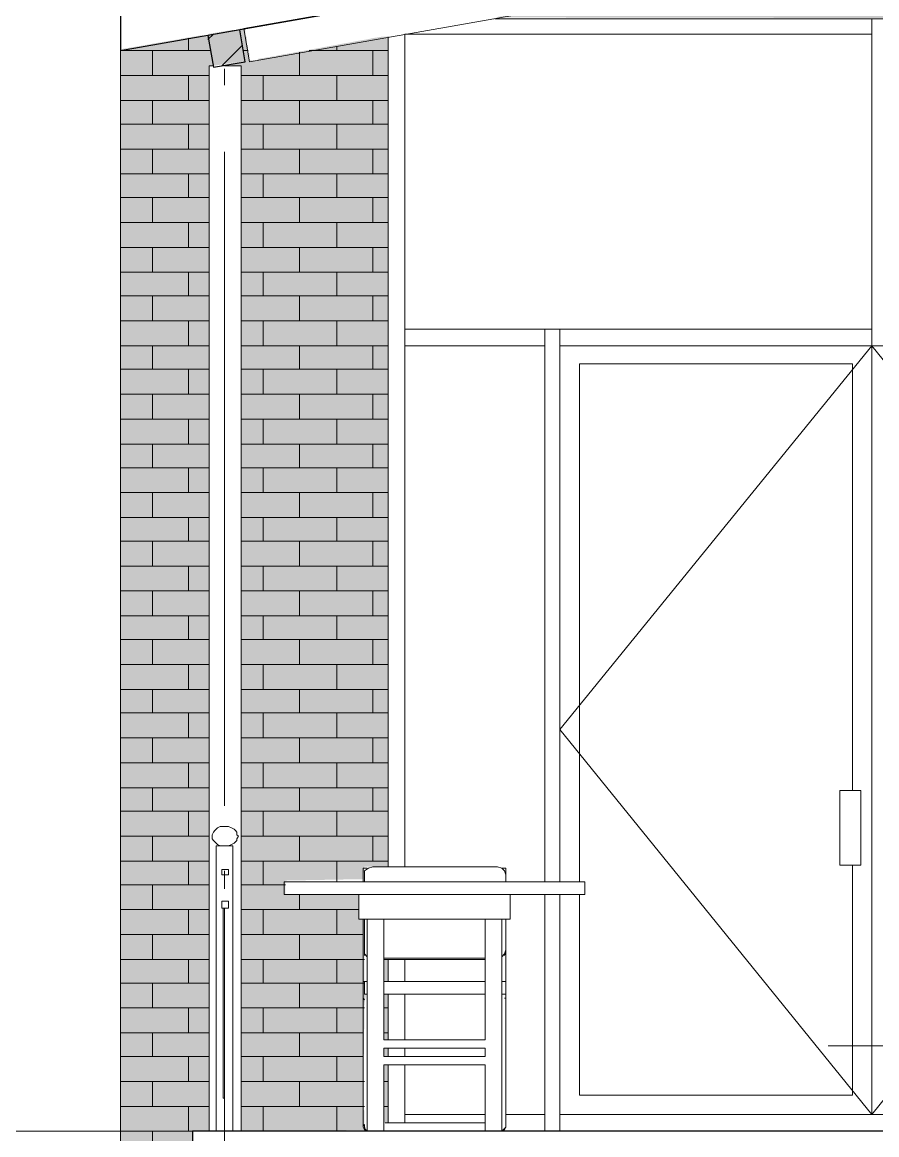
# Model space of a CAD drawing. Header units: millimetres. Extents: x -6983 to 114033, y -5968 to 36007.
# Drawn here: x 71860 to 74469, y 2091 to 5491 of the extents above; entities that cross this region are included whole.
import ezdxf

# ---------------------------------------------------------------- set-up
doc = ezdxf.new("R2010")
doc.units = ezdxf.units.MM
doc.layers.add('PDF _Геометрия', color=7, linetype='Continuous')
doc.layers.add('PDF _Сплошная заливка', color=7, linetype='Continuous', true_color=0xffffff)

msp = doc.modelspace()

# ---------------------------------------------------------------- hatches: boundary and pattern name
at = {"layer": 'PDF _Сплошная заливка', "transparency": 33554559}
h = msp.add_hatch(color=256, dxfattribs=at)
h.paths.add_polyline_path([(72160.2, 1505.2), (72380.3, 1505.2), (72380.3, 2102.1), (72431.1, 2102.1), (72431.1, 5357.5), (72443.8, 5357.5), (72443.8, 5382.9), (72439.6, 5382.9), (72439.6, 5404.1), (72435.3, 5404.1), (72435.3, 5429.5), (72431.1, 5429.5), (72431.1, 5450.6), (72405.7, 5450.6), (72380.3, 5446.4), (72354.9, 5442.2), (72333.7, 5437.9), (72257.5, 5425.2), (72236.4, 5421), (72160.2, 5408.3)])
h.paths.add_polyline_path([(72380.3, 302.9), (72380.3, 1352.8), (72160.2, 1352.8), (72160.2, 302.9)])
h.paths.add_polyline_path([(72558.1, 5603), (72579.3, 5603), (72579.3, 12105.4), (72160.2, 12105.4), (72160.2, 5535.3), (72287.2, 5556.5), (72308.3, 5560.7), (72435.3, 5581.9), (72456.5, 5586.1)])
h.paths.add_polyline_path([(72528.5, 2102.1), (72579.3, 2102.1), (72579.3, 5374.4), (72553.9, 5374.4), (72553.9, 5395.6), (72549.6, 5395.6), (72549.6, 5421), (72545.4, 5421), (72545.4, 5446.4), (72541.2, 5446.4), (72541.2, 5471.8), (72524.2, 5471.8), (72528.5, 5467.6), (72528.5, 5446.4), (72532.7, 5446.4), (72532.7, 5421), (72536.9, 5421), (72536.9, 5395.6), (72541.2, 5395.6), (72541.2, 5370.2), (72520, 5370.2), (72477.7, 5361.7), (72528.5, 5357.5)])
h = msp.add_hatch(color=256, dxfattribs=at)
h.paths.add_polyline_path([(72964.5, 2627), (72964.5, 2559.3), (72977.2, 2559.3), (72977.2, 2627)])
h.paths.add_polyline_path([(72964.5, 2305.3), (72964.5, 2127.5), (72977.2, 2127.5), (72977.2, 2305.3)])
h.paths.add_polyline_path([(72964.5, 2521.2), (72964.5, 2381.5), (72977.2, 2381.5), (72977.2, 2521.2)])
h.paths.add_polyline_path([(75978.6, 2203.7), (75978.6, 2102.1), (76249.5, 2102.1), (76249.5, 2203.7)])
h.paths.add_polyline_path([(76660.2, 1835.4), (72579.3, 1835.4), (72579.3, 302.9), (76660.2, 302.9)])
h.paths.add_polyline_path([(76321.5, 2203.7), (76321.5, 2102.1), (76490.8, 2102.1), (76490.8, 2203.7)])
h.paths.add_polyline_path([(76516.2, 2102.1), (76660.2, 2102.1), (76660.2, 6094.1), (76639, 6094.1), (76613.6, 6089.8), (76592.4, 6085.6), (76541.6, 6077.1), (76520.5, 6072.9), (76469.7, 6064.4), (76448.5, 6060.2), (76397.7, 6051.7), (76376.5, 6047.5), (76325.7, 6039), (76304.6, 6034.8), (76253.8, 6026.3), (76232.6, 6022.1), (76181.8, 6013.6), (76160.6, 6009.4), (76109.8, 6000.9), (76088.7, 5996.7), (76037.9, 5988.2), (76016.7, 5984), (75965.9, 5975.5), (75944.7, 5971.3), (75893.9, 5962.8), (75872.8, 5958.6), (75822, 5950.1), (75800.8, 5945.9), (75750, 5937.4), (75728.8, 5933.2), (75678, 5924.7), (75656.9, 5920.5), (75606.1, 5912), (75584.9, 5907.8), (75534.1, 5899.3), (75512.9, 5895.1), (75462.1, 5886.6), (75441, 5882.4), (75390.2, 5873.9), (75369, 5869.7), (75318.2, 5861.2), (75297, 5857), (75246.2, 5848.6), (75225.1, 5844.3), (75174.3, 5835.9), (75153.1, 5831.6), (75102.3, 5823.2), (75081.1, 5818.9), (75030.3, 5810.5), (75009.2, 5806.2), (74958.4, 5797.8), (74937.2, 5793.5), (74886.4, 5785.1), (74865.2, 5780.8), (74814.4, 5772.4), (74793.3, 5768.1), (74742.5, 5759.7), (74721.3, 5755.4), (74670.5, 5747), (74649.3, 5742.7), (74598.5, 5734.3), (74577.4, 5730), (74526.6, 5721.6), (74505.4, 5717.3), (74454.6, 5708.9), (74433.4, 5704.6), (74382.6, 5696.2), (74361.5, 5691.9), (74310.7, 5683.5), (74289.5, 5679.2), (74238.7, 5670.8), (74217.5, 5666.5), (74166.7, 5658.1), (74145.6, 5653.8), (74094.8, 5645.4), (74073.6, 5641.1), (74022.8, 5632.7), (74001.6, 5628.4), (73950.9, 5620), (73929.7, 5615.7), (73878.9, 5607.3), (73857.7, 5603), (73806.9, 5594.6), (73785.8, 5590.3), (73735, 5581.9), (73713.8, 5577.6), (73663, 5569.2), (73641.8, 5564.9), (73591, 5556.5), (73569.9, 5552.2), (73519.1, 5543.8), (73497.9, 5539.5), (73447.1, 5531.1), (73425.9, 5526.8), (73375.1, 5518.4), (73354, 5514.1), (73303.2, 5505.7), (75978.6, 5501.4), (75978.6, 2728.6), (76461.2, 2728.6), (76461.2, 2720.1), (76469.7, 2724.4), (76473.9, 2728.6), (76596.7, 2728.6), (76592.4, 2724.4), (76600.9, 2720.1), (76600.9, 2572), (76617.8, 2572), (76622.1, 2567.7), (76617.8, 2555), (76600.9, 2550.8), (76600.9, 2364.5), (76613.6, 2364.5), (76613.6, 2351.8), (76600.9, 2351.8), (76596.7, 2258.7), (76592.4, 2250.2), (76592.4, 2241.8), (76600.9, 2241.8), (76600.9, 2203.7), (76516.2, 2203.7)])
h.paths.add_polyline_path([(76469.7, 2250.2), (76465.4, 2246), (76478.1, 2241.8), (76478.1, 2246), (76473.9, 2250.2)])
h.paths.add_polyline_path([(72579.3, 2102.1), (72913.7, 2106.3), (72909.5, 2106.3), (72909.5, 2114.8), (72905.2, 2114.8), (72905.2, 2165.6), (72901, 2169.8), (72905.2, 2487.3), (72909.5, 2521.2), (72905.2, 2521.2), (72905.2, 2749.8), (72888.3, 2749.8), (72888.3, 2826), (72663.9, 2826), (72663.9, 2868.3), (72901, 2872.5), (72905.2, 2910.6), (72977.2, 2910.6), (72977.2, 5446.4), (72956, 5446.4), (72930.6, 5442.2), (72909.5, 5437.9), (72884.1, 5433.7), (72862.9, 5429.5), (72837.5, 5425.2), (72816.3, 5421), (72790.9, 5416.8), (72769.8, 5412.5), (72744.4, 5408.3), (72723.2, 5404.1), (72697.8, 5399.8), (72676.6, 5395.6), (72651.2, 5391.4), (72630.1, 5387.1), (72579.3, 5378.7)])
h.paths.add_polyline_path([(72964.5, 2356.1), (72964.5, 2330.7), (72977.2, 2330.7), (72977.2, 2356.1)])
h.paths.add_polyline_path([(76639, 6322.7), (76660.2, 6322.7), (76660.2, 12105.4), (72579.3, 12105.4), (72579.3, 5607.3), (72655.5, 5620), (72676.6, 5624.2), (72727.4, 5632.7), (72748.6, 5636.9), (72799.4, 5645.4), (72820.6, 5649.6), (72871.4, 5658.1), (72892.5, 5662.3), (72943.3, 5670.8), (72964.5, 5675), (73015.3, 5683.5), (73036.5, 5687.7), (73087.3, 5696.2), (73108.4, 5700.4), (73159.2, 5708.9), (73180.4, 5713.1), (73231.2, 5721.6), (73252.4, 5725.8), (73303.2, 5734.3), (73324.3, 5738.5), (73375.1, 5747), (73396.3, 5751.2), (73447.1, 5759.7), (73468.3, 5763.9), (73519.1, 5772.4), (73540.2, 5776.6), (73591, 5785.1), (73612.2, 5789.3), (73663, 5797.8), (73684.2, 5802), (73735, 5810.5), (73756.1, 5814.7), (73806.9, 5823.2), (73828.1, 5827.4), (73878.9, 5835.9), (73900.1, 5840.1), (73950.9, 5848.6), (73972, 5852.8), (74022.8, 5861.2), (74044, 5865.5), (74094.8, 5873.9), (74115.9, 5878.2), (74166.7, 5886.6), (74187.9, 5890.9), (74238.7, 5899.3), (74259.9, 5903.6), (74310.7, 5912), (74331.8, 5916.3), (74382.6, 5924.7), (74403.8, 5929), (74454.6, 5937.4), (74475.8, 5941.7), (74526.6, 5950.1), (74547.7, 5954.4), (74598.5, 5962.8), (74619.7, 5967.1), (74695.9, 5979.8), (74717.1, 5984), (74767.9, 5992.5), (74789, 5996.7), (74839.8, 6005.2), (74861, 6009.4), (74911.8, 6017.9), (74933, 6022.1), (74983.8, 6030.6), (75004.9, 6034.8), (75055.7, 6043.3), (75076.9, 6047.5), (75127.7, 6056), (75148.9, 6060.2), (75199.7, 6068.7), (75220.8, 6072.9), (75271.6, 6081.4), (75292.8, 6085.6), (75343.6, 6094.1), (75364.8, 6098.3), (75415.6, 6106.8), (75436.7, 6111), (75487.5, 6119.5), (75508.7, 6123.7), (75559.5, 6132.2), (75580.7, 6136.4), (75631.5, 6144.9), (75652.6, 6149.1), (75703.4, 6157.6), (75724.6, 6161.8), (75775.4, 6170.3), (75796.6, 6174.5), (75847.4, 6183), (75868.5, 6187.2), (75919.3, 6195.7), (75940.5, 6199.9), (75991.3, 6208.4), (76012.5, 6212.6), (76063.3, 6221.1), (76084.4, 6225.3), (76135.2, 6233.8), (76156.4, 6238), (76207.2, 6246.5), (76228.4, 6250.7), (76279.2, 6259.2), (76300.3, 6263.4), (76351.1, 6271.9), (76372.3, 6276.1), (76423.1, 6284.6), (76444.3, 6288.8), (76495.1, 6297.3), (76516.2, 6301.5), (76567, 6310), (76588.2, 6314.2)])
msp.add_hatch(color=256, dxfattribs=at).paths.add_polyline_path([(72520, 5370.2), (72541.2, 5370.2), (72541.2, 5395.6), (72536.9, 5395.6), (72536.9, 5421), (72532.7, 5421), (72532.7, 5446.4), (72528.5, 5446.4), (72528.5, 5467.6), (72503.1, 5467.6), (72477.7, 5463.3), (72426.9, 5454.9), (72431.1, 5450.6), (72431.1, 5429.5), (72435.3, 5429.5), (72435.3, 5404.1), (72439.6, 5404.1), (72439.6, 5378.7), (72443.8, 5378.7), (72443.8, 5357.5)])

# ---------------------------------------------------------------- linework, layer by layer
at = {"layer": 'PDF _Геометрия', "lineweight": 18}
for points in [[(85880.3, 12105.4), (72579.3, 12105.4), (72160.2, 12105.4), (72160.2, 1505.2)], [(72977.2, 2910.6), (72977.2, 5446.4)], [(72977.2, 2559.3), (72977.2, 2627)], [(72977.2, 2381.5), (72977.2, 2521.2)], [(72977.2, 2330.7), (72977.2, 2356.1)], [(72977.2, 2127.5), (72977.2, 2305.3)], [(73273.5, 2102.1), (72977.2, 2102.1)], [(75009.2, 2102.1), (73324.3, 2102.1)]]:
    msp.add_lwpolyline(points, dxfattribs=at)
at = {"layer": 'PDF _Геометрия', "lineweight": 30}
for points in [[(72160.2, 5404.1), (76660.2, 6195.7), (76660.2, 6322.7), (72160.2, 5531.1)], [(72426.9, 5450.6), (72443.8, 5353.3), (72541.2, 5370.2), (72524.2, 5467.6)]]:
    msp.add_lwpolyline(points, close=True, dxfattribs=at)
at = {"layer": 'PDF _Геометрия', "lineweight": 9}
for points in [[(76660.2, 6094.1), (72553.9, 5370.2), (72536.9, 5471.8), (76660.2, 6195.7)], [(74505.4, 5501.4), (74505.4, 4502.4), (74454.6, 4502.4), (74454.6, 2152.9), (74454.6, 4502.4), (75402.9, 4502.4), (75402.9, 2728.6), (75402.9, 4553.2), (75453.7, 4553.2), (75453.7, 2728.6), (75453.7, 4502.4), (75927.8, 4502.4), (75927.8, 2728.6), (75927.8, 4527.8), (75927.8, 5501.4), (75927.8, 5454.9), (75428.3, 5454.9), (75927.8, 5454.9), (75927.8, 4553.2), (75428.3, 4553.2), (74505.4, 4553.2), (74505.4, 5454.9), (74505.4, 5501.4), (74505.4, 5552.2)], [(75978.6, 2728.6), (75978.6, 4527.8), (75978.6, 5501.4), (75927.8, 5501.4), (75428.3, 5501.4), (74505.4, 5501.4), (74454.6, 5501.4), (74454.6, 5454.9), (73481, 5454.9), (73028, 5454.9), (73028, 4527.8), (73028, 2910.6), (73028, 4502.4), (73028, 4553.2), (73455.6, 4553.2), (73502.1, 4553.2), (73502.1, 2864.1), (73502.1, 4502.4), (74454.6, 4502.4), (74454.6, 5501.4), (73481, 5501.4), (73303.2, 5501.4)], [(72367.6, 5404.1), (72367.6, 5442.2)], [(72426.9, 5437.9), (72443.8, 5454.9)], [(72977.2, 5446.4), (72977.2, 4527.8), (72977.2, 2910.6)], [(72469.2, 5357.5), (72532.7, 5421)], [(72820.6, 5404.1), (72820.6, 5416.8)], [(72160.2, 5404.1), (72435.3, 5404.1)], [(72257.5, 5327.9), (72257.5, 5404.1)], [(72536.9, 5404.1), (72549.6, 5404.1)], [(72706.3, 5327.9), (72706.3, 5399.8)], [(72735.9, 5404.1), (72977.2, 5404.1)], [(72930.6, 5327.9), (72930.6, 5404.1)], [(72452.3, 2102.1), (72431.1, 2102.1), (72431.1, 5357.5), (72443.8, 5357.5)], [(72477.7, 5357.5), (72528.5, 5357.5), (72528.5, 2102.1), (72503.1, 2102.1)], [(72160.2, 5327.9), (72431.1, 5327.9)], [(72367.6, 5251.7), (72367.6, 5327.9)], [(72528.5, 5327.9), (72579.3, 5327.9), (72977.2, 5327.9)], [(72596.2, 5251.7), (72596.2, 5327.9)], [(72820.6, 5251.7), (72820.6, 5327.9)], [(72160.2, 5251.7), (72431.1, 5251.7)], [(72257.5, 5179.7), (72257.5, 5251.7)], [(72528.5, 5251.7), (72579.3, 5251.7), (72977.2, 5251.7)], [(72706.3, 5179.7), (72706.3, 5251.7)], [(72930.6, 5179.7), (72930.6, 5251.7)], [(72160.2, 5179.7), (72431.1, 5179.7)], [(72367.6, 5103.5), (72367.6, 5179.7)], [(72528.5, 5179.7), (72579.3, 5179.7), (72977.2, 5179.7)], [(72596.2, 5103.5), (72596.2, 5179.7)], [(72820.6, 5103.5), (72820.6, 5179.7)], [(72160.2, 5103.5), (72431.1, 5103.5)], [(72257.5, 5027.3), (72257.5, 5103.5)], [(72528.5, 5103.5), (72579.3, 5103.5), (72977.2, 5103.5)], [(72706.3, 5027.3), (72706.3, 5103.5)], [(72930.6, 5027.3), (72930.6, 5103.5)], [(72160.2, 5027.3), (72431.1, 5027.3)], [(72367.6, 4955.3), (72367.6, 5027.3)], [(72528.5, 5027.3), (72579.3, 5027.3), (72977.2, 5027.3)], [(72596.2, 4955.3), (72596.2, 5027.3)], [(72820.6, 4955.3), (72820.6, 5027.3)], [(72160.2, 4955.3), (72431.1, 4955.3)], [(72257.5, 4879.1), (72257.5, 4955.3)], [(72528.5, 4955.3), (72579.3, 4955.3), (72977.2, 4955.3)], [(72706.3, 4879.1), (72706.3, 4955.3)], [(72930.6, 4879.1), (72930.6, 4955.3)], [(72160.2, 4879.1), (72431.1, 4879.1)], [(72367.6, 4802.9), (72367.6, 4879.1)], [(72528.5, 4879.1), (72579.3, 4879.1), (72977.2, 4879.1)], [(72596.2, 4802.9), (72596.2, 4879.1)], [(72820.6, 4802.9), (72820.6, 4879.1)], [(72160.2, 4802.9), (72431.1, 4802.9)], [(72257.5, 4726.7), (72257.5, 4802.9)], [(72528.5, 4802.9), (72579.3, 4802.9), (72977.2, 4802.9)], [(72706.3, 4726.7), (72706.3, 4802.9)], [(72930.6, 4726.7), (72930.6, 4802.9)], [(72160.2, 4726.7), (72431.1, 4726.7)], [(72367.6, 4654.8), (72367.6, 4726.7)], [(72528.5, 4726.7), (72579.3, 4726.7), (72977.2, 4726.7)], [(72596.2, 4654.8), (72596.2, 4726.7)], [(72820.6, 4654.8), (72820.6, 4726.7)], [(72160.2, 4654.8), (72431.1, 4654.8)], [(72257.5, 4578.6), (72257.5, 4654.8)], [(72528.5, 4654.8), (72579.3, 4654.8), (72977.2, 4654.8)], [(72706.3, 4578.6), (72706.3, 4654.8)], [(72930.6, 4578.6), (72930.6, 4654.8)], [(72160.2, 4578.6), (72431.1, 4578.6)], [(72367.6, 4502.4), (72367.6, 4578.6)], [(72528.5, 4578.6), (72579.3, 4578.6), (72977.2, 4578.6)], [(72596.2, 4502.4), (72596.2, 4578.6)], [(72820.6, 4502.4), (72820.6, 4578.6)], [(72160.2, 4502.4), (72431.1, 4502.4)], [(72257.5, 4430.4), (72257.5, 4502.4)], [(72528.5, 4502.4), (72579.3, 4502.4), (72977.2, 4502.4)], [(72706.3, 4430.4), (72706.3, 4502.4)], [(72930.6, 4430.4), (72930.6, 4502.4)], [(72160.2, 4430.4), (72431.1, 4430.4)], [(72367.6, 4354.2), (72367.6, 4430.4)], [(72528.5, 4430.4), (72579.3, 4430.4), (72977.2, 4430.4)], [(72596.2, 4354.2), (72596.2, 4430.4)], [(72820.6, 4354.2), (72820.6, 4430.4)], [(72160.2, 4354.2), (72431.1, 4354.2)], [(72257.5, 4278), (72257.5, 4354.2)], [(72528.5, 4354.2), (72579.3, 4354.2), (72977.2, 4354.2)], [(72706.3, 4278), (72706.3, 4354.2)], [(72930.6, 4278), (72930.6, 4354.2)], [(72160.2, 4278), (72431.1, 4278)], [(72367.6, 4201.8), (72367.6, 4278)], [(72528.5, 4278), (72579.3, 4278), (72977.2, 4278)], [(72596.2, 4201.8), (72596.2, 4278)], [(72820.6, 4201.8), (72820.6, 4278)], [(72160.2, 4201.8), (72431.1, 4201.8)], [(72257.5, 4129.8), (72257.5, 4201.8)], [(72528.5, 4201.8), (72579.3, 4201.8), (72977.2, 4201.8)], [(72706.3, 4129.8), (72706.3, 4201.8)], [(72930.6, 4129.8), (72930.6, 4201.8)], [(72160.2, 4129.8), (72431.1, 4129.8)], [(72367.6, 4053.6), (72367.6, 4129.8)], [(72528.5, 4129.8), (72579.3, 4129.8), (72977.2, 4129.8)], [(72596.2, 4053.6), (72596.2, 4129.8)], [(72820.6, 4053.6), (72820.6, 4129.8)], [(72160.2, 4053.6), (72431.1, 4053.6)], [(72257.5, 3977.4), (72257.5, 4053.6)], [(72528.5, 4053.6), (72579.3, 4053.6), (72977.2, 4053.6)], [(72706.3, 3977.4), (72706.3, 4053.6)], [(72930.6, 3977.4), (72930.6, 4053.6)], [(72160.2, 3977.4), (72431.1, 3977.4)], [(72367.6, 3905.5), (72367.6, 3977.4)], [(72528.5, 3977.4), (72579.3, 3977.4), (72977.2, 3977.4)], [(72596.2, 3905.5), (72596.2, 3977.4)], [(72820.6, 3905.5), (72820.6, 3977.4)], [(72160.2, 3905.5), (72431.1, 3905.5)], [(72257.5, 3829.3), (72257.5, 3905.5)], [(72528.5, 3905.5), (72579.3, 3905.5), (72977.2, 3905.5)], [(72706.3, 3829.3), (72706.3, 3905.5)], [(72930.6, 3829.3), (72930.6, 3905.5)], [(72160.2, 3829.3), (72431.1, 3829.3)], [(72367.6, 3753.1), (72367.6, 3829.3)], [(72528.5, 3829.3), (72579.3, 3829.3), (72977.2, 3829.3)], [(72596.2, 3753.1), (72596.2, 3829.3)], [(72820.6, 3753.1), (72820.6, 3829.3)], [(72160.2, 3753.1), (72431.1, 3753.1)], [(72257.5, 3676.9), (72257.5, 3753.1)], [(72528.5, 3753.1), (72579.3, 3753.1), (72977.2, 3753.1)], [(72706.3, 3676.9), (72706.3, 3753.1)], [(72930.6, 3676.9), (72930.6, 3753.1)], [(72160.2, 3676.9), (72431.1, 3676.9)], [(72367.6, 3604.9), (72367.6, 3676.9)], [(72528.5, 3676.9), (72579.3, 3676.9), (72977.2, 3676.9)], [(72596.2, 3604.9), (72596.2, 3676.9)], [(72820.6, 3604.9), (72820.6, 3676.9)], [(72160.2, 3604.9), (72431.1, 3604.9)], [(72257.5, 3528.7), (72257.5, 3604.9)], [(72528.5, 3604.9), (72579.3, 3604.9), (72977.2, 3604.9)], [(72706.3, 3528.7), (72706.3, 3604.9)], [(72930.6, 3528.7), (72930.6, 3604.9)], [(72160.2, 3528.7), (72431.1, 3528.7)], [(72367.6, 3452.5), (72367.6, 3528.7)], [(72528.5, 3528.7), (72579.3, 3528.7), (72977.2, 3528.7)], [(72596.2, 3452.5), (72596.2, 3528.7)], [(72820.6, 3452.5), (72820.6, 3528.7)], [(72160.2, 3452.5), (72431.1, 3452.5)], [(72257.5, 3380.5), (72257.5, 3452.5)], [(72528.5, 3452.5), (72579.3, 3452.5), (72977.2, 3452.5)], [(72706.3, 3380.5), (72706.3, 3452.5)], [(72930.6, 3380.5), (72930.6, 3452.5)], [(72160.2, 3380.5), (72431.1, 3380.5)], [(72367.6, 3304.3), (72367.6, 3380.5)], [(72528.5, 3380.5), (72579.3, 3380.5), (72977.2, 3380.5)], [(72596.2, 3304.3), (72596.2, 3380.5)], [(72820.6, 3304.3), (72820.6, 3380.5)], [(72160.2, 3304.3), (72431.1, 3304.3)], [(72257.5, 3228.1), (72257.5, 3304.3)], [(72528.5, 3304.3), (72579.3, 3304.3), (72977.2, 3304.3)], [(72706.3, 3228.1), (72706.3, 3304.3)], [(72930.6, 3228.1), (72930.6, 3304.3)], [(72160.2, 3228.1), (72431.1, 3228.1)], [(72367.6, 3151.9), (72367.6, 3228.1)], [(72528.5, 3228.1), (72579.3, 3228.1), (72977.2, 3228.1)], [(72596.2, 3151.9), (72596.2, 3228.1)], [(72820.6, 3151.9), (72820.6, 3228.1)], [(72160.2, 3151.9), (72431.1, 3151.9)], [(72257.5, 3080), (72257.5, 3151.9)], [(72528.5, 3151.9), (72579.3, 3151.9), (72977.2, 3151.9)], [(72706.3, 3080), (72706.3, 3151.9)], [(72930.6, 3080), (72930.6, 3151.9)], [(74403.8, 3143.5), (74408, 3143.5), (74412.3, 3143.5)], [(74408, 3143.5), (74408, 3143.5)], [(74420.7, 3143.5), (74420.7, 3143.5)], [(74420.7, 3143.5), (74420.7, 3143.5)], [(74420.7, 2914.9), (74420.7, 3143.5)], [(72160.2, 3080), (72431.1, 3080)], [(72367.6, 3003.8), (72367.6, 3080)], [(72528.5, 3080), (72579.3, 3080), (72977.2, 3080)], [(72596.2, 3003.8), (72596.2, 3080)], [(72820.6, 3003.8), (72820.6, 3080)], [(72160.2, 3003.8), (72431.1, 3003.8)], [(72257.5, 2927.6), (72257.5, 3003.8)], [(72528.5, 3003.8), (72579.3, 3003.8), (72977.2, 3003.8)], [(72706.3, 2927.6), (72706.3, 3003.8)], [(72930.6, 2927.6), (72930.6, 3003.8)], [(72160.2, 2927.6), (72431.1, 2927.6)], [(72367.6, 2855.6), (72367.6, 2927.6)], [(72528.5, 2927.6), (72579.3, 2927.6), (72977.2, 2927.6)], [(72596.2, 2855.6), (72596.2, 2927.6)], [(72820.6, 2864.1), (72820.6, 2927.6)], [(74403.8, 2914.9), (74408, 2914.9), (74412.3, 2914.9)], [(74408, 2914.9), (74408, 2914.9)], [(74420.7, 2914.9), (74420.7, 2914.9)], [(74420.7, 2914.9), (74420.7, 2914.9)], [(72160.2, 2855.6), (72431.1, 2855.6)], [(72257.5, 2779.4), (72257.5, 2855.6)], [(72528.5, 2855.6), (72579.3, 2855.6), (72663.9, 2855.6)], [(72706.3, 2779.4), (72706.3, 2826)], [(75009.2, 2102.1), (74480, 2102.1), (73502.1, 2102.1), (73502.1, 2152.9), (74480, 2152.9), (75009.2, 2152.9), (74454.6, 2152.9), (73502.1, 2152.9), (73502.1, 2826), (73502.1, 2102.1), (73455.6, 2102.1), (73455.6, 2826), (73455.6, 2152.9), (73337, 2152.9), (73455.6, 2152.9), (73455.6, 2102.1), (73324.3, 2102.1)], [(72160.2, 2779.4), (72431.1, 2779.4)], [(72367.6, 2703.2), (72367.6, 2779.4)], [(72528.5, 2779.4), (72579.3, 2779.4), (72888.3, 2779.4)], [(72596.2, 2703.2), (72596.2, 2779.4)], [(72820.6, 2703.2), (72820.6, 2779.4)], [(73866.2, 2102.1), (71250, 2102.1), (70678.5, 2102.1), (70377.9, 2402.6), (70441.4, 2470.4), (70678.5, 2237.5), (70911.3, 2470.4), (70974.8, 2402.6), (70678.5, 2102.1), (70678.5, 2703.2), (69175.7, 2703.2)], [(72160.2, 2703.2), (72431.1, 2703.2)], [(72257.5, 2627), (72257.5, 2703.2)], [(72528.5, 2703.2), (72579.3, 2703.2), (72901, 2703.2)], [(72706.3, 2627), (72706.3, 2703.2)], [(72160.2, 2627), (72431.1, 2627)], [(72367.6, 2555), (72367.6, 2627)], [(72528.5, 2627), (72579.3, 2627), (72905.2, 2627)], [(72596.2, 2555), (72596.2, 2627)], [(72820.6, 2555), (72820.6, 2627)], [(72977.2, 2627), (72977.2, 2559.3)], [(72160.2, 2555), (72431.1, 2555)], [(72257.5, 2478.8), (72257.5, 2555)], [(72528.5, 2555), (72579.3, 2555), (72905.2, 2555)], [(72706.3, 2478.8), (72706.3, 2555)], [(72977.2, 2521.2), (72977.2, 2381.5)], [(72160.2, 2478.8), (72431.1, 2478.8)], [(72367.6, 2402.6), (72367.6, 2478.8)], [(72528.5, 2478.8), (72579.3, 2478.8), (72905.2, 2478.8)], [(72596.2, 2402.6), (72596.2, 2478.8)], [(72820.6, 2402.6), (72820.6, 2478.8)], [(72964.5, 2478.8), (72977.2, 2478.8)], [(72160.2, 2402.6), (72431.1, 2402.6)], [(72257.5, 2330.7), (72257.5, 2402.6)], [(72528.5, 2402.6), (72579.3, 2402.6), (72901, 2402.6)], [(72706.3, 2330.7), (72706.3, 2402.6)], [(72964.5, 2402.6), (72977.2, 2402.6)], [(72977.2, 2356.1), (72977.2, 2330.7)], [(74321.5, 2363.6), (81505.5, 2363.6), (81505.5, -2716.3), (74321.5, -2716.3)], [(72160.2, 2330.7), (72431.1, 2330.7)], [(72367.6, 2254.5), (72367.6, 2330.7)], [(72528.5, 2330.7), (72579.3, 2330.7), (72901, 2330.7)], [(72596.2, 2254.5), (72596.2, 2330.7)], [(72820.6, 2254.5), (72820.6, 2330.7)], [(72977.2, 2305.3), (72977.2, 2127.5)], [(72160.2, 2254.5), (72431.1, 2254.5)], [(72257.5, 2178.3), (72257.5, 2254.5)], [(72528.5, 2254.5), (72579.3, 2254.5), (72905.2, 2254.5)], [(72706.3, 2178.3), (72706.3, 2254.5)], [(72964.5, 2254.5), (72977.2, 2254.5)], [(72160.2, 2178.3), (72431.1, 2178.3)], [(72367.6, 2102.1), (72367.6, 2178.3)], [(72528.5, 2178.3), (72579.3, 2178.3), (72905.2, 2178.3)], [(72596.2, 2102.1), (72596.2, 2178.3)], [(72820.6, 2102.1), (72820.6, 2178.3)], [(72964.5, 2178.3), (72977.2, 2178.3)], [(72160.2, 2102.1), (72380.3, 2102.1)], [(72257.5, 2030.1), (72257.5, 2102.1)], [(72579.3, 2102.1), (72913.7, 2102.1)], [(72964.5, 2102.1), (72977.2, 2102.1), (73028, 2102.1), (73273.5, 2102.1)]]:
    msp.add_lwpolyline(points, dxfattribs=at)
at = {"layer": 'PDF _Геометрия', "lineweight": 18}
for points in [[(72160.2, 5501.4), (72160.2, 2102.1)], [(72477.7, 2203.7), (72477.7, 2783.6), (72473.4, 2783.6), (72473.4, 2203.7)]]:
    msp.add_lwpolyline(points, close=True, dxfattribs=at)
at = {"layer": 'PDF _Геометрия', "lineweight": 9}
for points in [[(74454.6, 4553.2), (74454.6, 5454.9), (73481, 5454.9), (73028, 5454.9), (73028, 4553.2), (73481, 4553.2)], [(73028, 4502.4), (73455.6, 4502.4), (73455.6, 4553.2), (73455.6, 2864.1), (73455.6, 4502.4)], [(73502.1, 4553.2), (74454.6, 4553.2), (74454.6, 4502.4), (73502.1, 4502.4)], [(73502.1, 3329.7), (74454.6, 2152.9), (75402.9, 3329.7), (74454.6, 4502.4)], [(73561.4, 2864.1), (73561.4, 4447.3), (74395.3, 4447.3), (74395.3, 3143.5), (74395.3, 4447.3), (73561.4, 4447.3)], [(74403.8, 3143.5), (74357.2, 3143.5), (74357.2, 2914.9), (74403.8, 2914.9), (74408, 2914.9), (74412.3, 2914.9), (74416.5, 2914.9), (74420.7, 2914.9), (74420.7, 3143.5), (74416.5, 3143.5), (74412.3, 3143.5), (74408, 3143.5)], [(72503.1, 2974.1), (72503.1, 2102.1), (72452.3, 2102.1), (72452.3, 2974.1)], [(74395.3, 2914.9), (74395.3, 2212.1), (73561.4, 2212.1), (73561.4, 2826), (73561.4, 2212.1), (74395.3, 2212.1)], [(73028, 2559.3), (73028, 2627)], [(73028, 2381.5), (73028, 2521.2)], [(73028, 2330.7), (73028, 2356.1)], [(73273.5, 2152.9), (73028, 2152.9), (73028, 2305.3), (73028, 2127.5), (73028, 2152.9)]]:
    msp.add_lwpolyline(points, close=True, dxfattribs=at)
at = {"layer": 'PDF _Геометрия', "lineweight": 20}
for points in [[(72477.7, 5298.2), (72477.7, 5349)], [(72477.7, 3096.9), (72477.7, 5095)], [(72477.7, 2842.9), (72477.7, 2897.9)], [(72477.7, 645.8), (72477.7, 2643.9)]]:
    msp.add_lwpolyline(points, dxfattribs=at)
at = {"layer": 'PDF _Геометрия', "lineweight": 13}
for points in [[(72439.6, 3003.8), (72439.6, 2995.3), (72443.8, 2991.1), (72448, 2986.8), (72452.3, 2982.6), (72456.5, 2978.4), (72465, 2974.1), (72473.4, 2974.1), (72481.9, 2974.1), (72490.4, 2974.1), (72498.8, 2978.4), (72507.3, 2982.6), (72511.5, 2986.8), (72515.8, 2991.1), (72515.8, 2995.3), (72520, 3003.8), (72515.8, 3008), (72515.8, 3016.5), (72511.5, 3020.7), (72507.3, 3024.9), (72498.8, 3029.2), (72490.4, 3033.4), (72481.9, 3033.4), (72473.4, 3033.4), (72465, 3033.4), (72456.5, 3029.2), (72452.3, 3024.9), (72448, 3020.7), (72443.8, 3016.5), (72439.6, 3008)], [(72490.4, 2902.2), (72469.2, 2902.2), (72469.2, 2885.2), (72490.4, 2885.2)], [(72490.4, 2804.8), (72469.2, 2804.8), (72469.2, 2783.6), (72490.4, 2783.6)]]:
    msp.add_lwpolyline(points, close=True, dxfattribs=at)
at = {"layer": 'PDF _Геометрия', "color": 253, "lineweight": 9, "true_color": 0xababab}
for points in [[(72913.7, 2906.4), (72909.5, 2906.4), (72905.2, 2906.4), (72901, 2906.4), (72901, 2864.1)], [(72901, 2906.4), (72901, 2906.4)], [(72901, 2906.4), (72901, 2906.4)], [(73324.3, 2906.4), (73332.8, 2897.9), (73337, 2885.2), (73337, 2864.1), (73337, 2906.4), (73332.8, 2906.4), (73328.6, 2906.4), (73324.3, 2906.4), (73311.6, 2910.6), (72930.6, 2910.6), (72917.9, 2906.4), (72905.2, 2897.9), (72905.2, 2885.2), (72905.2, 2864.1)], [(73337, 2906.4), (73337, 2906.4)], [(73337, 2906.4), (73337, 2906.4)], [(72659.7, 2864.1), (72663.9, 2864.1), (72659.7, 2864.1), (72659.7, 2826), (72663.9, 2826), (72676.6, 2826), (72702, 2826), (72735.9, 2826), (72782.5, 2826), (72837.5, 2826)], [(72659.7, 2826), (72663.9, 2826), (72676.6, 2826), (72702, 2826), (72735.9, 2826), (72782.5, 2826), (72837.5, 2826), (72901, 2826), (72968.7, 2826), (73044.9, 2826), (73121.1, 2826), (73193.1, 2826), (73269.3, 2826), (73337, 2826), (73400.5, 2826), (73455.6, 2826), (73502.1, 2826), (73536, 2826), (73561.4, 2826), (73574.1, 2826), (73578.3, 2826), (73578.3, 2864.1), (73574.1, 2864.1), (73578.3, 2864.1)], [(73392.1, 2826), (73400.5, 2826), (73455.6, 2826), (73502.1, 2826), (73536, 2826), (73561.4, 2826), (73574.1, 2826), (73578.3, 2826)], [(72901, 2508.5), (72901, 2516.9), (72901, 2533.9), (72901, 2559.3), (72901, 2749.8)], [(72905.2, 2749.8), (72905.2, 2656.6), (72905.2, 2652.4), (72905.2, 2639.7)], [(72913.7, 2381.5), (72913.7, 2749.8), (72964.5, 2749.8), (73273.5, 2749.8), (73273.5, 2381.5), (73273.5, 2749.8), (73324.3, 2749.8), (73324.3, 2381.5)], [(72913.7, 2749.8), (72913.7, 2102.1), (72913.7, 2305.3)], [(73324.3, 2749.8), (73324.3, 2102.1), (73324.3, 2305.3)], [(73337, 2656.6), (73337, 2749.8), (73337, 2559.3), (73337, 2521.2), (73332.8, 2521.2), (73324.3, 2521.2), (73332.8, 2521.2), (73337, 2521.2)], [(72905.2, 2656.6), (72905.2, 2643.9), (72913.7, 2635.5)], [(73332.8, 2639.7), (73337, 2652.4), (73337, 2656.6), (73332.8, 2643.9), (73324.3, 2635.5)], [(72964.5, 2631.2), (73273.5, 2631.2)], [(73273.5, 2627), (72964.5, 2627)], [(72905.2, 2559.3), (72909.5, 2559.3), (72913.7, 2559.3), (72909.5, 2559.3), (72905.2, 2559.3), (72901, 2559.3), (72905.2, 2559.3), (72913.7, 2559.3), (72905.2, 2559.3), (72905.2, 2521.2), (72913.7, 2521.2), (72905.2, 2521.2)], [(72901, 2559.3), (72901, 2559.3)], [(72901, 2559.3), (72901, 2559.3)], [(72901, 2559.3), (72901, 2559.3)], [(72901, 2559.3), (72901, 2559.3)], [(72901, 2559.3), (72901, 2559.3)], [(72905.2, 2559.3), (72905.2, 2559.3)], [(72905.2, 2559.3), (72905.2, 2559.3)], [(72905.2, 2559.3), (72905.2, 2559.3)], [(72964.5, 2559.3), (73273.5, 2559.3)], [(73337, 2559.3), (73332.8, 2559.3), (73328.6, 2559.3), (73324.3, 2559.3), (73328.6, 2559.3), (73332.8, 2559.3), (73337, 2559.3), (73337, 2538.1), (73337, 2516.9), (73337, 2508.5)], [(73332.8, 2559.3), (73332.8, 2559.3)], [(72905.2, 2521.2), (72905.2, 2521.2)], [(72905.2, 2521.2), (72905.2, 2521.2)], [(73273.5, 2521.2), (72964.5, 2521.2)], [(72917.9, 2102.1), (72913.7, 2102.1), (72909.5, 2106.3), (72905.2, 2106.3), (72901, 2114.8), (72901, 2123.2), (72901, 2144.4), (72901, 2165.6), (72901, 2457.7), (72901, 2461.9), (72901, 2487.3), (72901, 2504.2), (72901, 2508.5), (72905.2, 2504.2)], [(73337, 2119), (73337, 2114.8), (73337, 2123.2), (73337, 2140.2), (73337, 2165.6), (73337, 2457.7), (73337, 2483.1), (73337, 2500), (73337, 2508.5), (73332.8, 2508.5)], [(73337, 2508.5), (73337, 2508.5)], [(73337, 2508.5), (73337, 2508.5)], [(72913.7, 2330.7), (72913.7, 2356.1)], [(73324.3, 2330.7), (73324.3, 2356.1)], [(73337, 2165.6), (73337, 2165.6)], [(72901, 2114.8), (72901, 2119), (72905.2, 2123.2), (72905.2, 2114.8)], [(72901, 2114.8), (72901, 2114.8)], [(72901, 2114.8), (72901, 2114.8)], [(72905.2, 2123.2), (72905.2, 2123.2)], [(72905.2, 2110.5), (72909.5, 2106.3), (72913.7, 2102.1)], [(73273.5, 2127.5), (72968.7, 2127.5)], [(73337, 2114.8), (73337, 2114.8)], [(72968.7, 2102.1), (73273.5, 2102.1)], [(73324.3, 2102.1), (73324.3, 2102.1)]]:
    msp.add_lwpolyline(points, dxfattribs=at)
for points in [[(73121.1, 2864.1), (73044.9, 2864.1), (72968.7, 2864.1), (72901, 2864.1), (72837.5, 2864.1), (72782.5, 2864.1), (72735.9, 2864.1), (72702, 2864.1), (72676.6, 2864.1), (72663.9, 2864.1), (72676.6, 2864.1), (72702, 2864.1), (72735.9, 2864.1), (72782.5, 2864.1), (72837.5, 2864.1), (72901, 2864.1), (72968.7, 2864.1), (73044.9, 2864.1)], [(73121.1, 2864.1), (73193.1, 2864.1), (73269.3, 2864.1), (73337, 2864.1), (73400.5, 2864.1), (73455.6, 2864.1), (73502.1, 2864.1), (73536, 2864.1), (73561.4, 2864.1), (73574.1, 2864.1), (73561.4, 2864.1), (73536, 2864.1), (73502.1, 2864.1), (73455.6, 2864.1), (73400.5, 2864.1), (73337, 2864.1), (73269.3, 2864.1), (73193.1, 2864.1)], [(73349.7, 2826), (73349.7, 2749.8), (72888.3, 2749.8), (72888.3, 2826)], [(72964.5, 2749.8), (72964.5, 2381.5)], [(73324.3, 2559.3), (73332.8, 2559.3), (73337, 2559.3), (73332.8, 2559.3)], [(73273.5, 2381.5), (72964.5, 2381.5)], [(72964.5, 2356.1), (72964.5, 2330.7)], [(73273.5, 2356.1), (72964.5, 2356.1)], [(73273.5, 2330.7), (73273.5, 2356.1)], [(73273.5, 2330.7), (72964.5, 2330.7)], [(72964.5, 2305.3), (72964.5, 2102.1)], [(73273.5, 2305.3), (72964.5, 2305.3)], [(73273.5, 2102.1), (73273.5, 2305.3)], [(72905.2, 2110.5), (72905.2, 2114.8)], [(73337, 2114.8), (73332.8, 2106.3), (73328.6, 2106.3), (73324.3, 2102.1), (73328.6, 2106.3), (73332.8, 2110.5)], [(72913.7, 2102.1), (72964.5, 2102.1)], [(73273.5, 2102.1), (73324.3, 2102.1)]]:
    msp.add_lwpolyline(points, close=True, dxfattribs=at)
at = {"layer": 'PDF _Геометрия', "lineweight": 30}
msp.add_lwpolyline([(76660.2, 2034.3), (76660.2, 2102.1), (72380.3, 2102.1), (72380.3, 2034.3), (76660.2, 2034.3), (72380.3, 2034.3), (72380.3, 1835.4)], dxfattribs=at)

doc.saveas('drawing.dxf')
